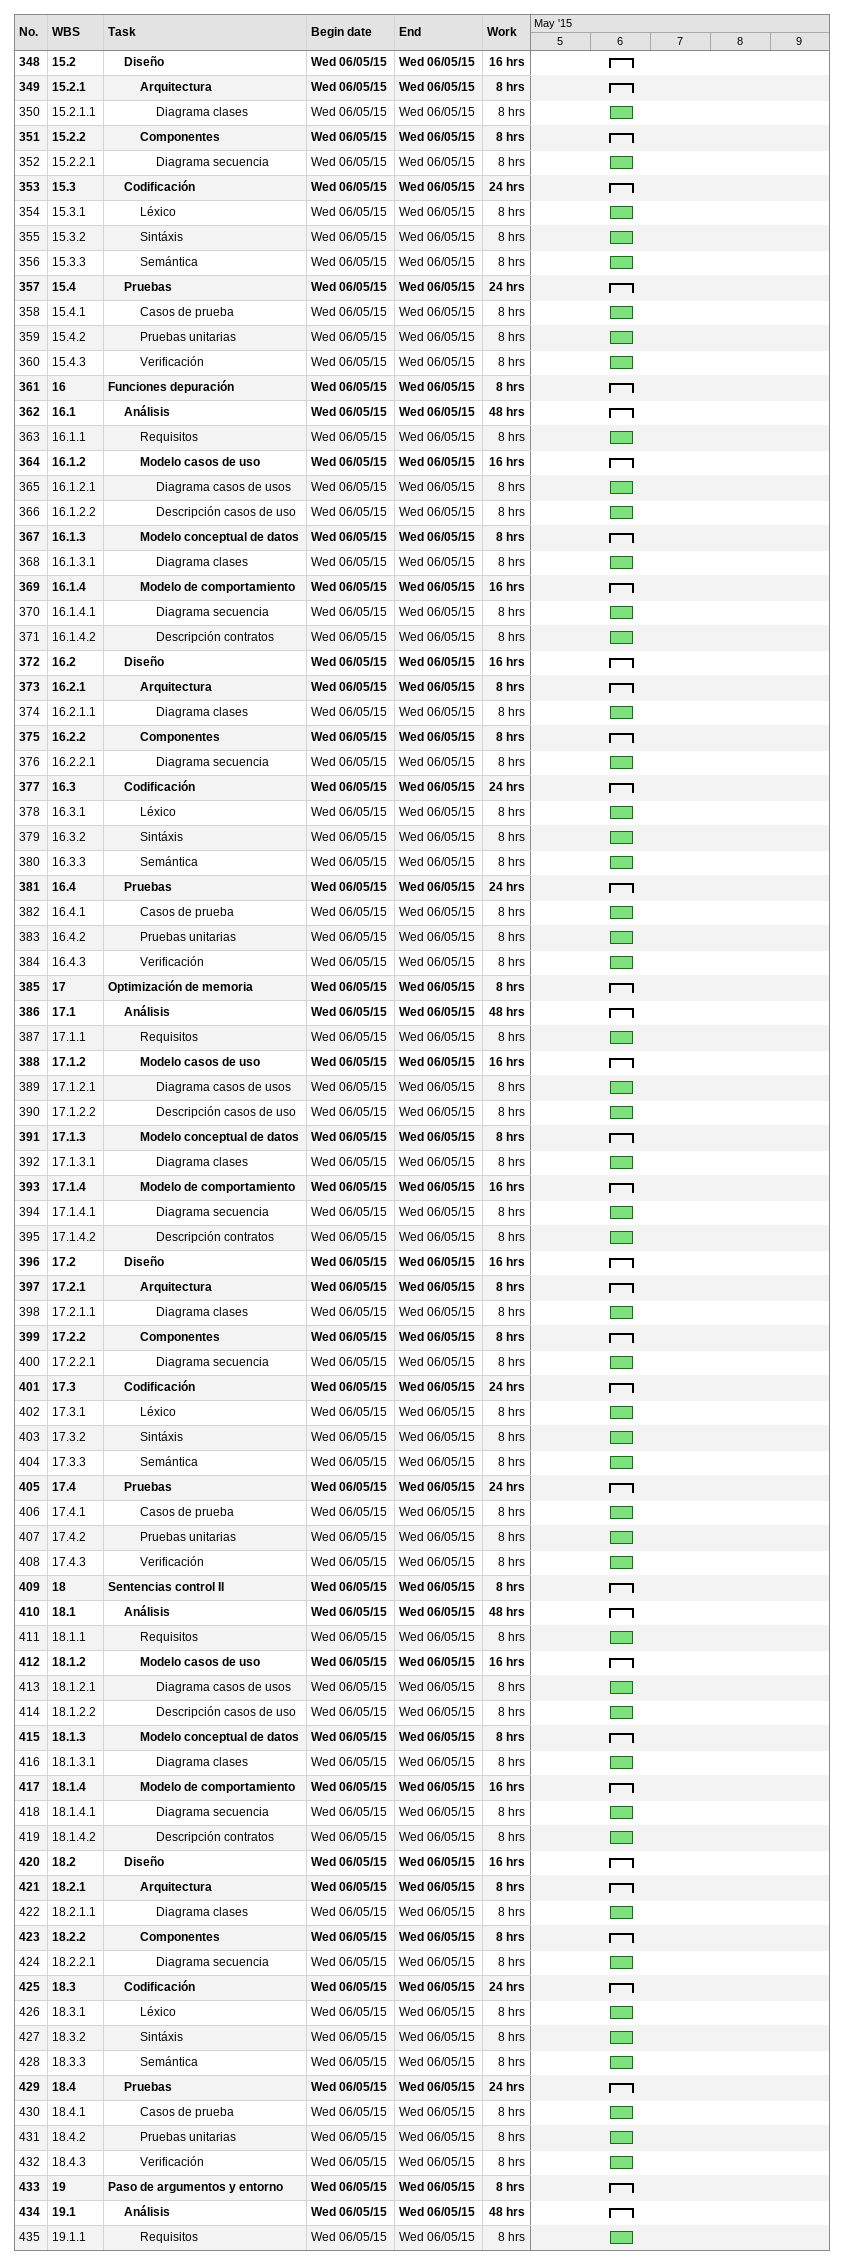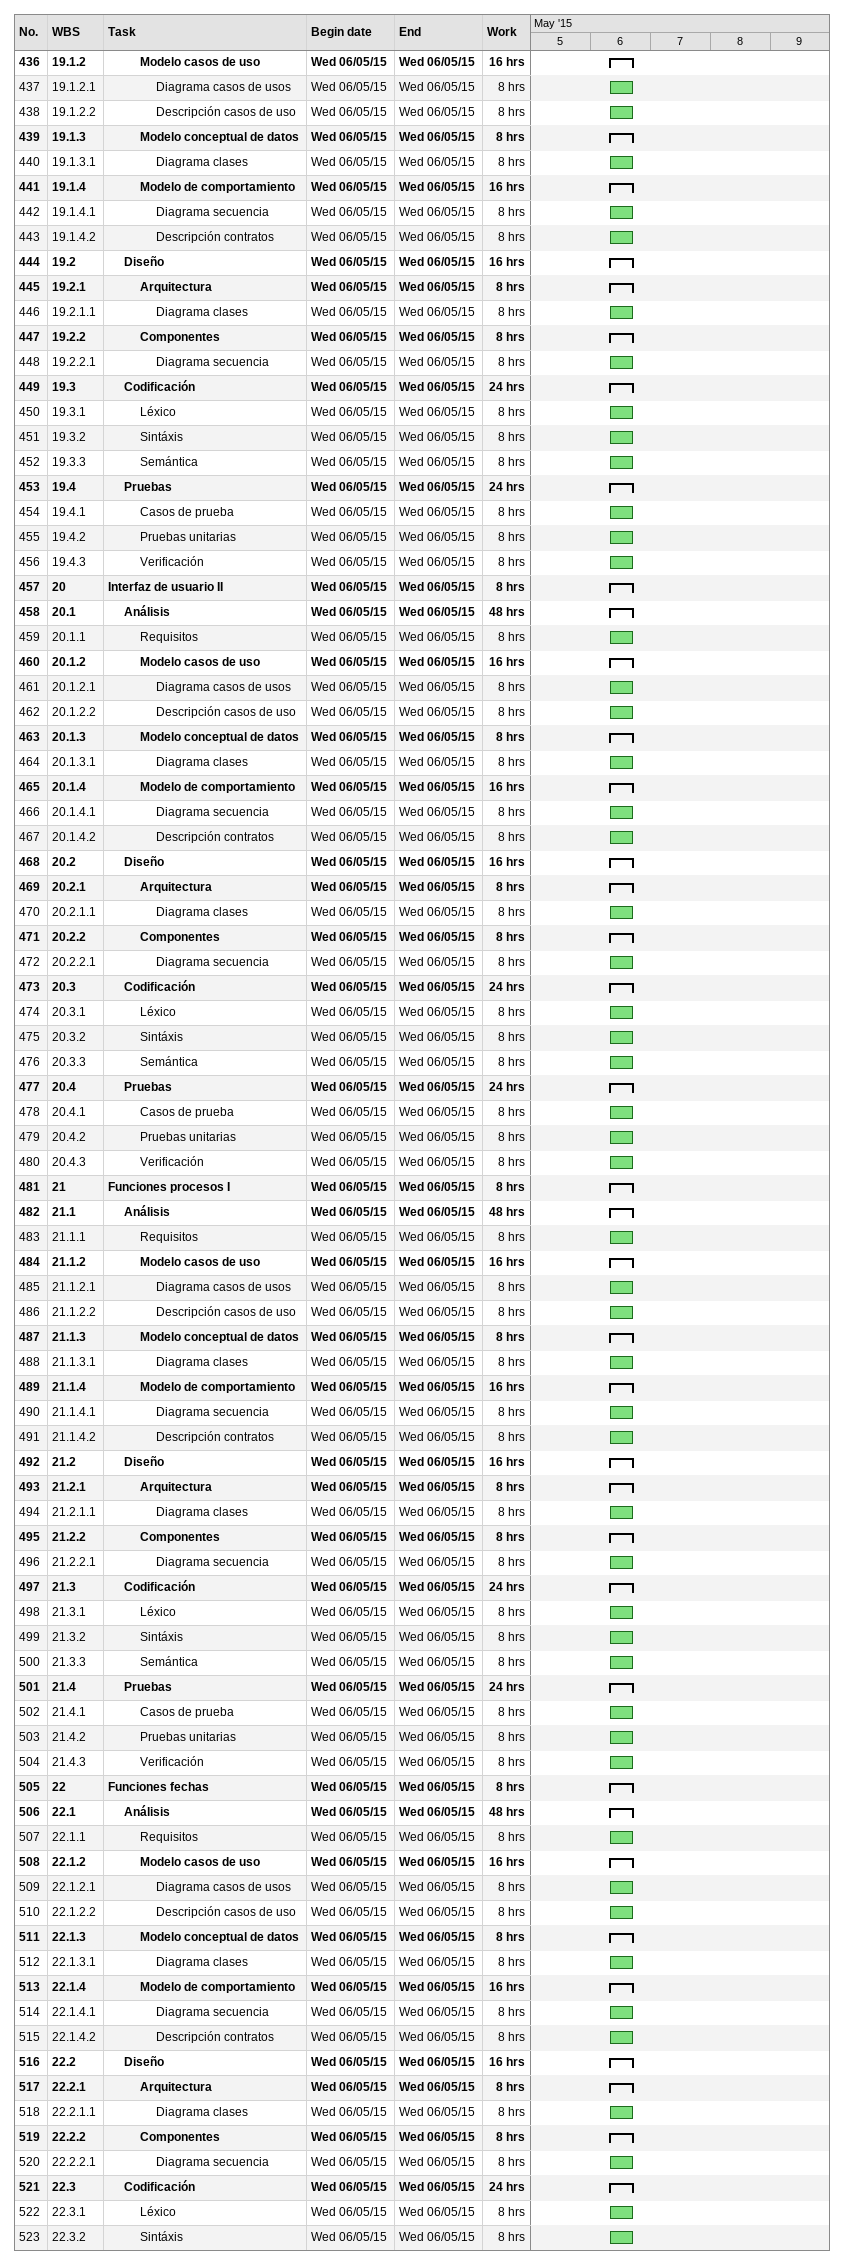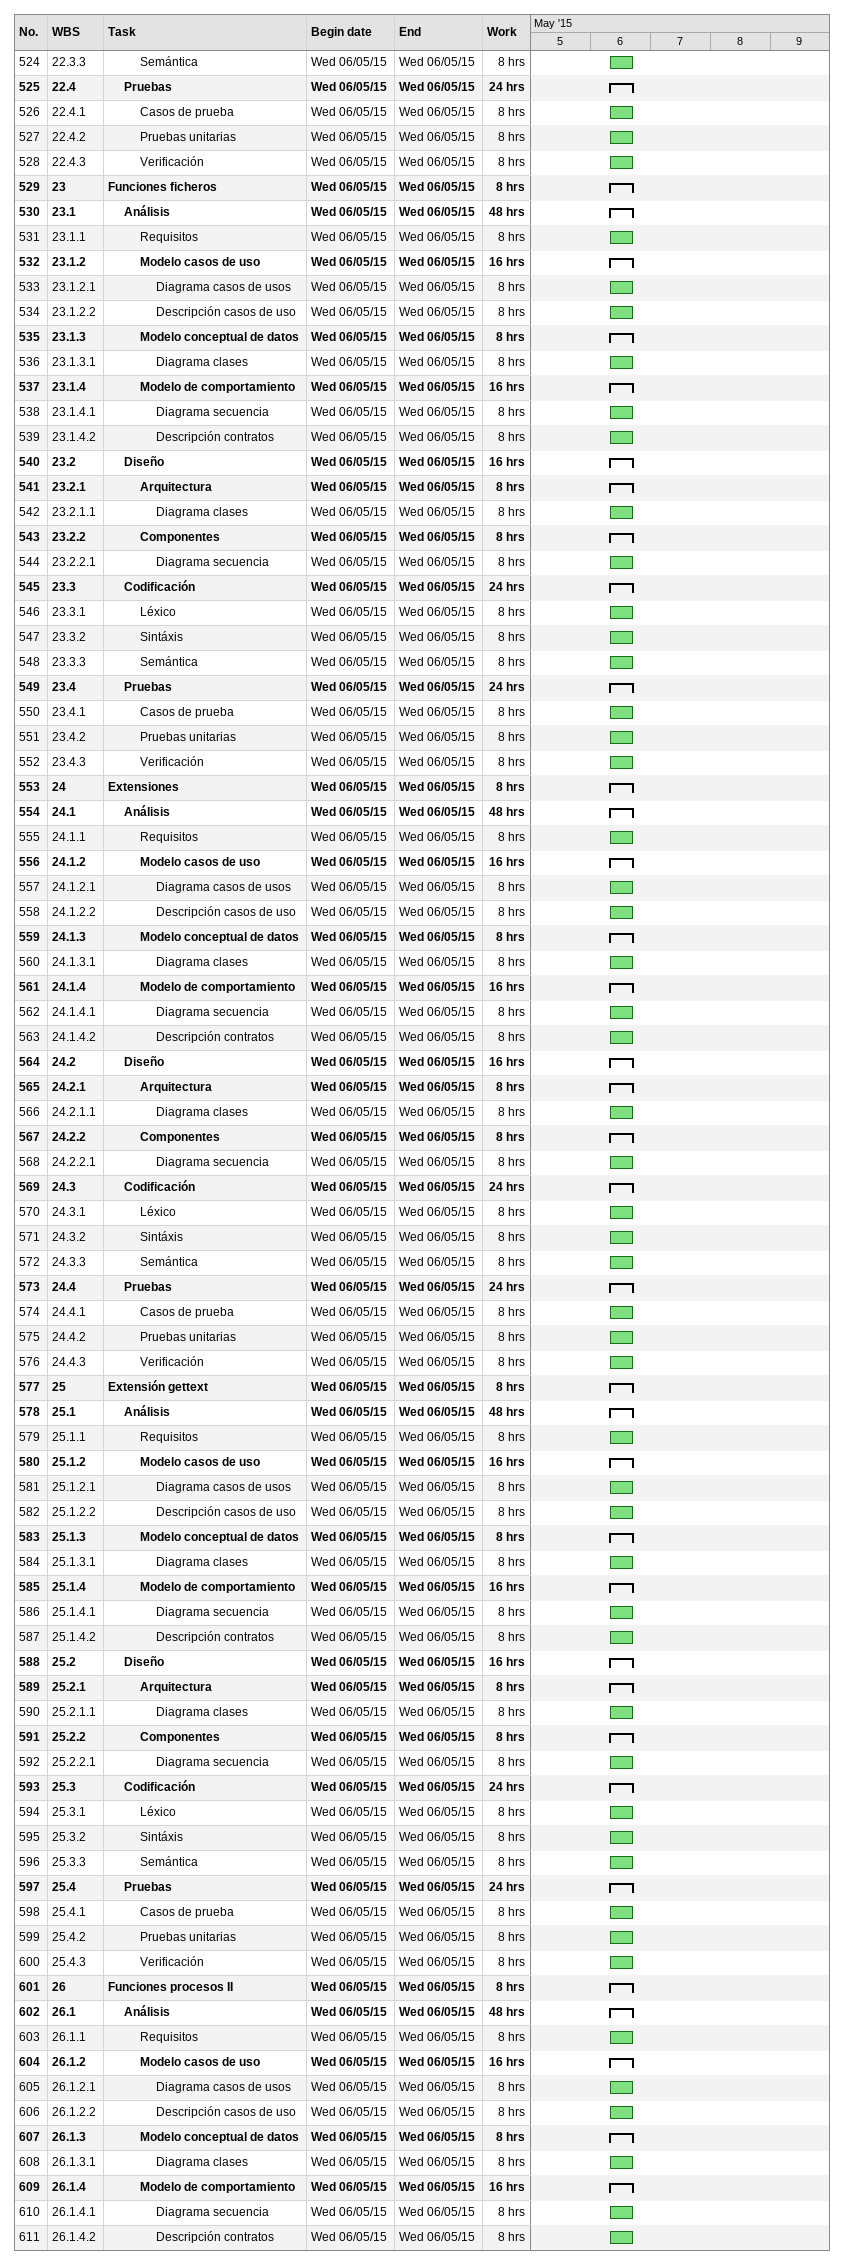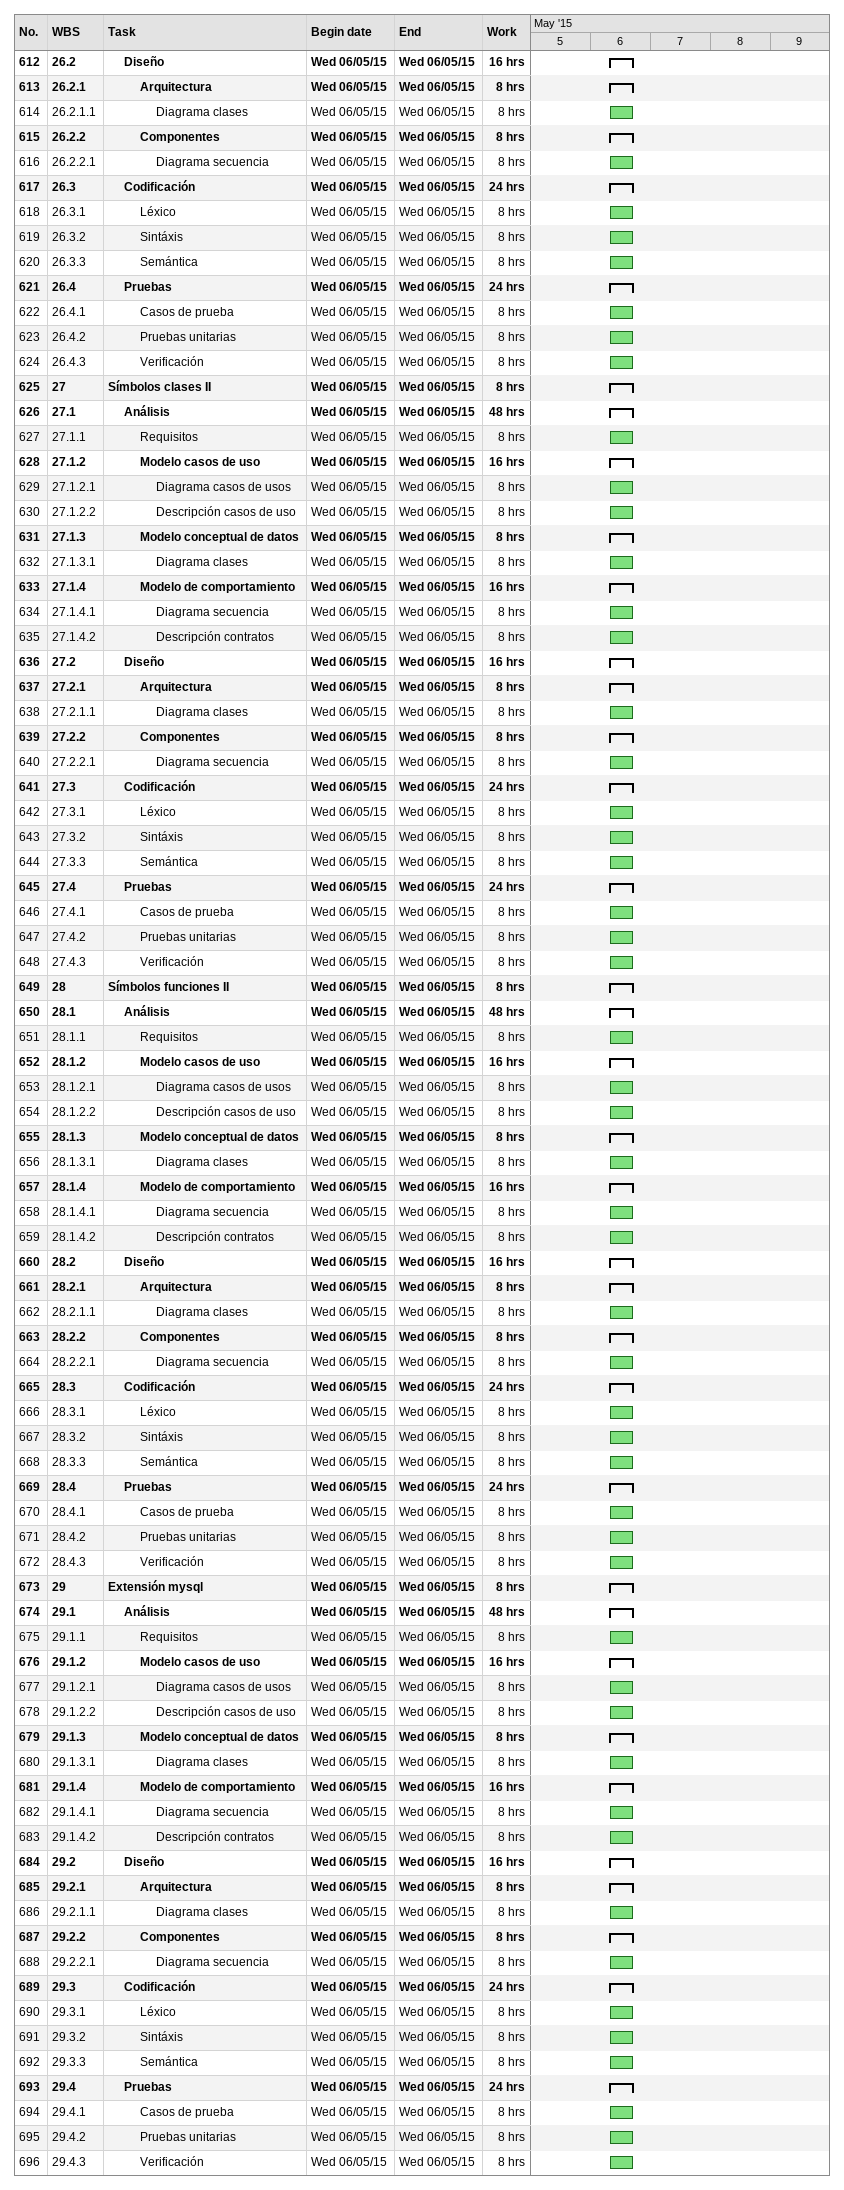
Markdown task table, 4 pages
| ID | WBS | Task | Start | Finish | Work (h) |
|---|---|---|---|---|---|
| 348 | 15.2 | **Diseño** | 2015-05-06 | 2015-05-06 | 16 |
| 349 | 15.2.1 | **Arquitectura** | 2015-05-06 | 2015-05-06 | 8 |
| 350 | 15.2.1.1 | Diagrama clases | 2015-05-06 | 2015-05-06 | 8 |
| 351 | 15.2.2 | **Componentes** | 2015-05-06 | 2015-05-06 | 8 |
| 352 | 15.2.2.1 | Diagrama secuencia | 2015-05-06 | 2015-05-06 | 8 |
| 353 | 15.3 | **Codificación** | 2015-05-06 | 2015-05-06 | 24 |
| 354 | 15.3.1 | Léxico | 2015-05-06 | 2015-05-06 | 8 |
| 355 | 15.3.2 | Sintáxis | 2015-05-06 | 2015-05-06 | 8 |
| 356 | 15.3.3 | Semántica | 2015-05-06 | 2015-05-06 | 8 |
| 357 | 15.4 | **Pruebas** | 2015-05-06 | 2015-05-06 | 24 |
| 358 | 15.4.1 | Casos de prueba | 2015-05-06 | 2015-05-06 | 8 |
| 359 | 15.4.2 | Pruebas unitarias | 2015-05-06 | 2015-05-06 | 8 |
| 360 | 15.4.3 | Verificación | 2015-05-06 | 2015-05-06 | 8 |
| 361 | 16 | **Funciones depuración** | 2015-05-06 | 2015-05-06 | 8 |
| 362 | 16.1 | **Análisis** | 2015-05-06 | 2015-05-06 | 48 |
| 363 | 16.1.1 | Requisitos | 2015-05-06 | 2015-05-06 | 8 |
| 364 | 16.1.2 | **Modelo casos de uso** | 2015-05-06 | 2015-05-06 | 16 |
| 365 | 16.1.2.1 | Diagrama casos de usos | 2015-05-06 | 2015-05-06 | 8 |
| 366 | 16.1.2.2 | Descripción casos de uso | 2015-05-06 | 2015-05-06 | 8 |
| 367 | 16.1.3 | **Modelo conceptual de datos** | 2015-05-06 | 2015-05-06 | 8 |
| 368 | 16.1.3.1 | Diagrama clases | 2015-05-06 | 2015-05-06 | 8 |
| 369 | 16.1.4 | **Modelo de comportamiento** | 2015-05-06 | 2015-05-06 | 16 |
| 370 | 16.1.4.1 | Diagrama secuencia | 2015-05-06 | 2015-05-06 | 8 |
| 371 | 16.1.4.2 | Descripción contratos | 2015-05-06 | 2015-05-06 | 8 |
| 372 | 16.2 | **Diseño** | 2015-05-06 | 2015-05-06 | 16 |
| 373 | 16.2.1 | **Arquitectura** | 2015-05-06 | 2015-05-06 | 8 |
| 374 | 16.2.1.1 | Diagrama clases | 2015-05-06 | 2015-05-06 | 8 |
| 375 | 16.2.2 | **Componentes** | 2015-05-06 | 2015-05-06 | 8 |
| 376 | 16.2.2.1 | Diagrama secuencia | 2015-05-06 | 2015-05-06 | 8 |
| 377 | 16.3 | **Codificación** | 2015-05-06 | 2015-05-06 | 24 |
| 378 | 16.3.1 | Léxico | 2015-05-06 | 2015-05-06 | 8 |
| 379 | 16.3.2 | Sintáxis | 2015-05-06 | 2015-05-06 | 8 |
| 380 | 16.3.3 | Semántica | 2015-05-06 | 2015-05-06 | 8 |
| 381 | 16.4 | **Pruebas** | 2015-05-06 | 2015-05-06 | 24 |
| 382 | 16.4.1 | Casos de prueba | 2015-05-06 | 2015-05-06 | 8 |
| 383 | 16.4.2 | Pruebas unitarias | 2015-05-06 | 2015-05-06 | 8 |
| 384 | 16.4.3 | Verificación | 2015-05-06 | 2015-05-06 | 8 |
| 385 | 17 | **Optimización de memoria** | 2015-05-06 | 2015-05-06 | 8 |
| 386 | 17.1 | **Análisis** | 2015-05-06 | 2015-05-06 | 48 |
| 387 | 17.1.1 | Requisitos | 2015-05-06 | 2015-05-06 | 8 |
| 388 | 17.1.2 | **Modelo casos de uso** | 2015-05-06 | 2015-05-06 | 16 |
| 389 | 17.1.2.1 | Diagrama casos de usos | 2015-05-06 | 2015-05-06 | 8 |
| 390 | 17.1.2.2 | Descripción casos de uso | 2015-05-06 | 2015-05-06 | 8 |
| 391 | 17.1.3 | **Modelo conceptual de datos** | 2015-05-06 | 2015-05-06 | 8 |
| 392 | 17.1.3.1 | Diagrama clases | 2015-05-06 | 2015-05-06 | 8 |
| 393 | 17.1.4 | **Modelo de comportamiento** | 2015-05-06 | 2015-05-06 | 16 |
| 394 | 17.1.4.1 | Diagrama secuencia | 2015-05-06 | 2015-05-06 | 8 |
| 395 | 17.1.4.2 | Descripción contratos | 2015-05-06 | 2015-05-06 | 8 |
| 396 | 17.2 | **Diseño** | 2015-05-06 | 2015-05-06 | 16 |
| 397 | 17.2.1 | **Arquitectura** | 2015-05-06 | 2015-05-06 | 8 |
| 398 | 17.2.1.1 | Diagrama clases | 2015-05-06 | 2015-05-06 | 8 |
| 399 | 17.2.2 | **Componentes** | 2015-05-06 | 2015-05-06 | 8 |
| 400 | 17.2.2.1 | Diagrama secuencia | 2015-05-06 | 2015-05-06 | 8 |
| 401 | 17.3 | **Codificación** | 2015-05-06 | 2015-05-06 | 24 |
| 402 | 17.3.1 | Léxico | 2015-05-06 | 2015-05-06 | 8 |
| 403 | 17.3.2 | Sintáxis | 2015-05-06 | 2015-05-06 | 8 |
| 404 | 17.3.3 | Semántica | 2015-05-06 | 2015-05-06 | 8 |
| 405 | 17.4 | **Pruebas** | 2015-05-06 | 2015-05-06 | 24 |
| 406 | 17.4.1 | Casos de prueba | 2015-05-06 | 2015-05-06 | 8 |
| 407 | 17.4.2 | Pruebas unitarias | 2015-05-06 | 2015-05-06 | 8 |
| 408 | 17.4.3 | Verificación | 2015-05-06 | 2015-05-06 | 8 |
| 409 | 18 | **Sentencias control II** | 2015-05-06 | 2015-05-06 | 8 |
| 410 | 18.1 | **Análisis** | 2015-05-06 | 2015-05-06 | 48 |
| 411 | 18.1.1 | Requisitos | 2015-05-06 | 2015-05-06 | 8 |
| 412 | 18.1.2 | **Modelo casos de uso** | 2015-05-06 | 2015-05-06 | 16 |
| 413 | 18.1.2.1 | Diagrama casos de usos | 2015-05-06 | 2015-05-06 | 8 |
| 414 | 18.1.2.2 | Descripción casos de uso | 2015-05-06 | 2015-05-06 | 8 |
| 415 | 18.1.3 | **Modelo conceptual de datos** | 2015-05-06 | 2015-05-06 | 8 |
| 416 | 18.1.3.1 | Diagrama clases | 2015-05-06 | 2015-05-06 | 8 |
| 417 | 18.1.4 | **Modelo de comportamiento** | 2015-05-06 | 2015-05-06 | 16 |
| 418 | 18.1.4.1 | Diagrama secuencia | 2015-05-06 | 2015-05-06 | 8 |
| 419 | 18.1.4.2 | Descripción contratos | 2015-05-06 | 2015-05-06 | 8 |
| 420 | 18.2 | **Diseño** | 2015-05-06 | 2015-05-06 | 16 |
| 421 | 18.2.1 | **Arquitectura** | 2015-05-06 | 2015-05-06 | 8 |
| 422 | 18.2.1.1 | Diagrama clases | 2015-05-06 | 2015-05-06 | 8 |
| 423 | 18.2.2 | **Componentes** | 2015-05-06 | 2015-05-06 | 8 |
| 424 | 18.2.2.1 | Diagrama secuencia | 2015-05-06 | 2015-05-06 | 8 |
| 425 | 18.3 | **Codificación** | 2015-05-06 | 2015-05-06 | 24 |
| 426 | 18.3.1 | Léxico | 2015-05-06 | 2015-05-06 | 8 |
| 427 | 18.3.2 | Sintáxis | 2015-05-06 | 2015-05-06 | 8 |
| 428 | 18.3.3 | Semántica | 2015-05-06 | 2015-05-06 | 8 |
| 429 | 18.4 | **Pruebas** | 2015-05-06 | 2015-05-06 | 24 |
| 430 | 18.4.1 | Casos de prueba | 2015-05-06 | 2015-05-06 | 8 |
| 431 | 18.4.2 | Pruebas unitarias | 2015-05-06 | 2015-05-06 | 8 |
| 432 | 18.4.3 | Verificación | 2015-05-06 | 2015-05-06 | 8 |
| 433 | 19 | **Paso de argumentos y entorno** | 2015-05-06 | 2015-05-06 | 8 |
| 434 | 19.1 | **Análisis** | 2015-05-06 | 2015-05-06 | 48 |
| 435 | 19.1.1 | Requisitos | 2015-05-06 | 2015-05-06 | 8 |
| 436 | 19.1.2 | **Modelo casos de uso** | 2015-05-06 | 2015-05-06 | 16 |
| 437 | 19.1.2.1 | Diagrama casos de usos | 2015-05-06 | 2015-05-06 | 8 |
| 438 | 19.1.2.2 | Descripción casos de uso | 2015-05-06 | 2015-05-06 | 8 |
| 439 | 19.1.3 | **Modelo conceptual de datos** | 2015-05-06 | 2015-05-06 | 8 |
| 440 | 19.1.3.1 | Diagrama clases | 2015-05-06 | 2015-05-06 | 8 |
| 441 | 19.1.4 | **Modelo de comportamiento** | 2015-05-06 | 2015-05-06 | 16 |
| 442 | 19.1.4.1 | Diagrama secuencia | 2015-05-06 | 2015-05-06 | 8 |
| 443 | 19.1.4.2 | Descripción contratos | 2015-05-06 | 2015-05-06 | 8 |
| 444 | 19.2 | **Diseño** | 2015-05-06 | 2015-05-06 | 16 |
| 445 | 19.2.1 | **Arquitectura** | 2015-05-06 | 2015-05-06 | 8 |
| 446 | 19.2.1.1 | Diagrama clases | 2015-05-06 | 2015-05-06 | 8 |
| 447 | 19.2.2 | **Componentes** | 2015-05-06 | 2015-05-06 | 8 |
| 448 | 19.2.2.1 | Diagrama secuencia | 2015-05-06 | 2015-05-06 | 8 |
| 449 | 19.3 | **Codificación** | 2015-05-06 | 2015-05-06 | 24 |
| 450 | 19.3.1 | Léxico | 2015-05-06 | 2015-05-06 | 8 |
| 451 | 19.3.2 | Sintáxis | 2015-05-06 | 2015-05-06 | 8 |
| 452 | 19.3.3 | Semántica | 2015-05-06 | 2015-05-06 | 8 |
| 453 | 19.4 | **Pruebas** | 2015-05-06 | 2015-05-06 | 24 |
| 454 | 19.4.1 | Casos de prueba | 2015-05-06 | 2015-05-06 | 8 |
| 455 | 19.4.2 | Pruebas unitarias | 2015-05-06 | 2015-05-06 | 8 |
| 456 | 19.4.3 | Verificación | 2015-05-06 | 2015-05-06 | 8 |
| 457 | 20 | **Interfaz de usuario II** | 2015-05-06 | 2015-05-06 | 8 |
| 458 | 20.1 | **Análisis** | 2015-05-06 | 2015-05-06 | 48 |
| 459 | 20.1.1 | Requisitos | 2015-05-06 | 2015-05-06 | 8 |
| 460 | 20.1.2 | **Modelo casos de uso** | 2015-05-06 | 2015-05-06 | 16 |
| 461 | 20.1.2.1 | Diagrama casos de usos | 2015-05-06 | 2015-05-06 | 8 |
| 462 | 20.1.2.2 | Descripción casos de uso | 2015-05-06 | 2015-05-06 | 8 |
| 463 | 20.1.3 | **Modelo conceptual de datos** | 2015-05-06 | 2015-05-06 | 8 |
| 464 | 20.1.3.1 | Diagrama clases | 2015-05-06 | 2015-05-06 | 8 |
| 465 | 20.1.4 | **Modelo de comportamiento** | 2015-05-06 | 2015-05-06 | 16 |
| 466 | 20.1.4.1 | Diagrama secuencia | 2015-05-06 | 2015-05-06 | 8 |
| 467 | 20.1.4.2 | Descripción contratos | 2015-05-06 | 2015-05-06 | 8 |
| 468 | 20.2 | **Diseño** | 2015-05-06 | 2015-05-06 | 16 |
| 469 | 20.2.1 | **Arquitectura** | 2015-05-06 | 2015-05-06 | 8 |
| 470 | 20.2.1.1 | Diagrama clases | 2015-05-06 | 2015-05-06 | 8 |
| 471 | 20.2.2 | **Componentes** | 2015-05-06 | 2015-05-06 | 8 |
| 472 | 20.2.2.1 | Diagrama secuencia | 2015-05-06 | 2015-05-06 | 8 |
| 473 | 20.3 | **Codificación** | 2015-05-06 | 2015-05-06 | 24 |
| 474 | 20.3.1 | Léxico | 2015-05-06 | 2015-05-06 | 8 |
| 475 | 20.3.2 | Sintáxis | 2015-05-06 | 2015-05-06 | 8 |
| 476 | 20.3.3 | Semántica | 2015-05-06 | 2015-05-06 | 8 |
| 477 | 20.4 | **Pruebas** | 2015-05-06 | 2015-05-06 | 24 |
| 478 | 20.4.1 | Casos de prueba | 2015-05-06 | 2015-05-06 | 8 |
| 479 | 20.4.2 | Pruebas unitarias | 2015-05-06 | 2015-05-06 | 8 |
| 480 | 20.4.3 | Verificación | 2015-05-06 | 2015-05-06 | 8 |
| 481 | 21 | **Funciones procesos I** | 2015-05-06 | 2015-05-06 | 8 |
| 482 | 21.1 | **Análisis** | 2015-05-06 | 2015-05-06 | 48 |
| 483 | 21.1.1 | Requisitos | 2015-05-06 | 2015-05-06 | 8 |
| 484 | 21.1.2 | **Modelo casos de uso** | 2015-05-06 | 2015-05-06 | 16 |
| 485 | 21.1.2.1 | Diagrama casos de usos | 2015-05-06 | 2015-05-06 | 8 |
| 486 | 21.1.2.2 | Descripción casos de uso | 2015-05-06 | 2015-05-06 | 8 |
| 487 | 21.1.3 | **Modelo conceptual de datos** | 2015-05-06 | 2015-05-06 | 8 |
| 488 | 21.1.3.1 | Diagrama clases | 2015-05-06 | 2015-05-06 | 8 |
| 489 | 21.1.4 | **Modelo de comportamiento** | 2015-05-06 | 2015-05-06 | 16 |
| 490 | 21.1.4.1 | Diagrama secuencia | 2015-05-06 | 2015-05-06 | 8 |
| 491 | 21.1.4.2 | Descripción contratos | 2015-05-06 | 2015-05-06 | 8 |
| 492 | 21.2 | **Diseño** | 2015-05-06 | 2015-05-06 | 16 |
| 493 | 21.2.1 | **Arquitectura** | 2015-05-06 | 2015-05-06 | 8 |
| 494 | 21.2.1.1 | Diagrama clases | 2015-05-06 | 2015-05-06 | 8 |
| 495 | 21.2.2 | **Componentes** | 2015-05-06 | 2015-05-06 | 8 |
| 496 | 21.2.2.1 | Diagrama secuencia | 2015-05-06 | 2015-05-06 | 8 |
| 497 | 21.3 | **Codificación** | 2015-05-06 | 2015-05-06 | 24 |
| 498 | 21.3.1 | Léxico | 2015-05-06 | 2015-05-06 | 8 |
| 499 | 21.3.2 | Sintáxis | 2015-05-06 | 2015-05-06 | 8 |
| 500 | 21.3.3 | Semántica | 2015-05-06 | 2015-05-06 | 8 |
| 501 | 21.4 | **Pruebas** | 2015-05-06 | 2015-05-06 | 24 |
| 502 | 21.4.1 | Casos de prueba | 2015-05-06 | 2015-05-06 | 8 |
| 503 | 21.4.2 | Pruebas unitarias | 2015-05-06 | 2015-05-06 | 8 |
| 504 | 21.4.3 | Verificación | 2015-05-06 | 2015-05-06 | 8 |
| 505 | 22 | **Funciones fechas** | 2015-05-06 | 2015-05-06 | 8 |
| 506 | 22.1 | **Análisis** | 2015-05-06 | 2015-05-06 | 48 |
| 507 | 22.1.1 | Requisitos | 2015-05-06 | 2015-05-06 | 8 |
| 508 | 22.1.2 | **Modelo casos de uso** | 2015-05-06 | 2015-05-06 | 16 |
| 509 | 22.1.2.1 | Diagrama casos de usos | 2015-05-06 | 2015-05-06 | 8 |
| 510 | 22.1.2.2 | Descripción casos de uso | 2015-05-06 | 2015-05-06 | 8 |
| 511 | 22.1.3 | **Modelo conceptual de datos** | 2015-05-06 | 2015-05-06 | 8 |
| 512 | 22.1.3.1 | Diagrama clases | 2015-05-06 | 2015-05-06 | 8 |
| 513 | 22.1.4 | **Modelo de comportamiento** | 2015-05-06 | 2015-05-06 | 16 |
| 514 | 22.1.4.1 | Diagrama secuencia | 2015-05-06 | 2015-05-06 | 8 |
| 515 | 22.1.4.2 | Descripción contratos | 2015-05-06 | 2015-05-06 | 8 |
| 516 | 22.2 | **Diseño** | 2015-05-06 | 2015-05-06 | 16 |
| 517 | 22.2.1 | **Arquitectura** | 2015-05-06 | 2015-05-06 | 8 |
| 518 | 22.2.1.1 | Diagrama clases | 2015-05-06 | 2015-05-06 | 8 |
| 519 | 22.2.2 | **Componentes** | 2015-05-06 | 2015-05-06 | 8 |
| 520 | 22.2.2.1 | Diagrama secuencia | 2015-05-06 | 2015-05-06 | 8 |
| 521 | 22.3 | **Codificación** | 2015-05-06 | 2015-05-06 | 24 |
| 522 | 22.3.1 | Léxico | 2015-05-06 | 2015-05-06 | 8 |
| 523 | 22.3.2 | Sintáxis | 2015-05-06 | 2015-05-06 | 8 |
| 524 | 22.3.3 | Semántica | 2015-05-06 | 2015-05-06 | 8 |
| 525 | 22.4 | **Pruebas** | 2015-05-06 | 2015-05-06 | 24 |
| 526 | 22.4.1 | Casos de prueba | 2015-05-06 | 2015-05-06 | 8 |
| 527 | 22.4.2 | Pruebas unitarias | 2015-05-06 | 2015-05-06 | 8 |
| 528 | 22.4.3 | Verificación | 2015-05-06 | 2015-05-06 | 8 |
| 529 | 23 | **Funciones ficheros** | 2015-05-06 | 2015-05-06 | 8 |
| 530 | 23.1 | **Análisis** | 2015-05-06 | 2015-05-06 | 48 |
| 531 | 23.1.1 | Requisitos | 2015-05-06 | 2015-05-06 | 8 |
| 532 | 23.1.2 | **Modelo casos de uso** | 2015-05-06 | 2015-05-06 | 16 |
| 533 | 23.1.2.1 | Diagrama casos de usos | 2015-05-06 | 2015-05-06 | 8 |
| 534 | 23.1.2.2 | Descripción casos de uso | 2015-05-06 | 2015-05-06 | 8 |
| 535 | 23.1.3 | **Modelo conceptual de datos** | 2015-05-06 | 2015-05-06 | 8 |
| 536 | 23.1.3.1 | Diagrama clases | 2015-05-06 | 2015-05-06 | 8 |
| 537 | 23.1.4 | **Modelo de comportamiento** | 2015-05-06 | 2015-05-06 | 16 |
| 538 | 23.1.4.1 | Diagrama secuencia | 2015-05-06 | 2015-05-06 | 8 |
| 539 | 23.1.4.2 | Descripción contratos | 2015-05-06 | 2015-05-06 | 8 |
| 540 | 23.2 | **Diseño** | 2015-05-06 | 2015-05-06 | 16 |
| 541 | 23.2.1 | **Arquitectura** | 2015-05-06 | 2015-05-06 | 8 |
| 542 | 23.2.1.1 | Diagrama clases | 2015-05-06 | 2015-05-06 | 8 |
| 543 | 23.2.2 | **Componentes** | 2015-05-06 | 2015-05-06 | 8 |
| 544 | 23.2.2.1 | Diagrama secuencia | 2015-05-06 | 2015-05-06 | 8 |
| 545 | 23.3 | **Codificación** | 2015-05-06 | 2015-05-06 | 24 |
| 546 | 23.3.1 | Léxico | 2015-05-06 | 2015-05-06 | 8 |
| 547 | 23.3.2 | Sintáxis | 2015-05-06 | 2015-05-06 | 8 |
| 548 | 23.3.3 | Semántica | 2015-05-06 | 2015-05-06 | 8 |
| 549 | 23.4 | **Pruebas** | 2015-05-06 | 2015-05-06 | 24 |
| 550 | 23.4.1 | Casos de prueba | 2015-05-06 | 2015-05-06 | 8 |
| 551 | 23.4.2 | Pruebas unitarias | 2015-05-06 | 2015-05-06 | 8 |
| 552 | 23.4.3 | Verificación | 2015-05-06 | 2015-05-06 | 8 |
| 553 | 24 | **Extensiones** | 2015-05-06 | 2015-05-06 | 8 |
| 554 | 24.1 | **Análisis** | 2015-05-06 | 2015-05-06 | 48 |
| 555 | 24.1.1 | Requisitos | 2015-05-06 | 2015-05-06 | 8 |
| 556 | 24.1.2 | **Modelo casos de uso** | 2015-05-06 | 2015-05-06 | 16 |
| 557 | 24.1.2.1 | Diagrama casos de usos | 2015-05-06 | 2015-05-06 | 8 |
| 558 | 24.1.2.2 | Descripción casos de uso | 2015-05-06 | 2015-05-06 | 8 |
| 559 | 24.1.3 | **Modelo conceptual de datos** | 2015-05-06 | 2015-05-06 | 8 |
| 560 | 24.1.3.1 | Diagrama clases | 2015-05-06 | 2015-05-06 | 8 |
| 561 | 24.1.4 | **Modelo de comportamiento** | 2015-05-06 | 2015-05-06 | 16 |
| 562 | 24.1.4.1 | Diagrama secuencia | 2015-05-06 | 2015-05-06 | 8 |
| 563 | 24.1.4.2 | Descripción contratos | 2015-05-06 | 2015-05-06 | 8 |
| 564 | 24.2 | **Diseño** | 2015-05-06 | 2015-05-06 | 16 |
| 565 | 24.2.1 | **Arquitectura** | 2015-05-06 | 2015-05-06 | 8 |
| 566 | 24.2.1.1 | Diagrama clases | 2015-05-06 | 2015-05-06 | 8 |
| 567 | 24.2.2 | **Componentes** | 2015-05-06 | 2015-05-06 | 8 |
| 568 | 24.2.2.1 | Diagrama secuencia | 2015-05-06 | 2015-05-06 | 8 |
| 569 | 24.3 | **Codificación** | 2015-05-06 | 2015-05-06 | 24 |
| 570 | 24.3.1 | Léxico | 2015-05-06 | 2015-05-06 | 8 |
| 571 | 24.3.2 | Sintáxis | 2015-05-06 | 2015-05-06 | 8 |
| 572 | 24.3.3 | Semántica | 2015-05-06 | 2015-05-06 | 8 |
| 573 | 24.4 | **Pruebas** | 2015-05-06 | 2015-05-06 | 24 |
| 574 | 24.4.1 | Casos de prueba | 2015-05-06 | 2015-05-06 | 8 |
| 575 | 24.4.2 | Pruebas unitarias | 2015-05-06 | 2015-05-06 | 8 |
| 576 | 24.4.3 | Verificación | 2015-05-06 | 2015-05-06 | 8 |
| 577 | 25 | **Extensión gettext** | 2015-05-06 | 2015-05-06 | 8 |
| 578 | 25.1 | **Análisis** | 2015-05-06 | 2015-05-06 | 48 |
| 579 | 25.1.1 | Requisitos | 2015-05-06 | 2015-05-06 | 8 |
| 580 | 25.1.2 | **Modelo casos de uso** | 2015-05-06 | 2015-05-06 | 16 |
| 581 | 25.1.2.1 | Diagrama casos de usos | 2015-05-06 | 2015-05-06 | 8 |
| 582 | 25.1.2.2 | Descripción casos de uso | 2015-05-06 | 2015-05-06 | 8 |
| 583 | 25.1.3 | **Modelo conceptual de datos** | 2015-05-06 | 2015-05-06 | 8 |
| 584 | 25.1.3.1 | Diagrama clases | 2015-05-06 | 2015-05-06 | 8 |
| 585 | 25.1.4 | **Modelo de comportamiento** | 2015-05-06 | 2015-05-06 | 16 |
| 586 | 25.1.4.1 | Diagrama secuencia | 2015-05-06 | 2015-05-06 | 8 |
| 587 | 25.1.4.2 | Descripción contratos | 2015-05-06 | 2015-05-06 | 8 |
| 588 | 25.2 | **Diseño** | 2015-05-06 | 2015-05-06 | 16 |
| 589 | 25.2.1 | **Arquitectura** | 2015-05-06 | 2015-05-06 | 8 |
| 590 | 25.2.1.1 | Diagrama clases | 2015-05-06 | 2015-05-06 | 8 |
| 591 | 25.2.2 | **Componentes** | 2015-05-06 | 2015-05-06 | 8 |
| 592 | 25.2.2.1 | Diagrama secuencia | 2015-05-06 | 2015-05-06 | 8 |
| 593 | 25.3 | **Codificación** | 2015-05-06 | 2015-05-06 | 24 |
| 594 | 25.3.1 | Léxico | 2015-05-06 | 2015-05-06 | 8 |
| 595 | 25.3.2 | Sintáxis | 2015-05-06 | 2015-05-06 | 8 |
| 596 | 25.3.3 | Semántica | 2015-05-06 | 2015-05-06 | 8 |
| 597 | 25.4 | **Pruebas** | 2015-05-06 | 2015-05-06 | 24 |
| 598 | 25.4.1 | Casos de prueba | 2015-05-06 | 2015-05-06 | 8 |
| 599 | 25.4.2 | Pruebas unitarias | 2015-05-06 | 2015-05-06 | 8 |
| 600 | 25.4.3 | Verificación | 2015-05-06 | 2015-05-06 | 8 |
| 601 | 26 | **Funciones procesos II** | 2015-05-06 | 2015-05-06 | 8 |
| 602 | 26.1 | **Análisis** | 2015-05-06 | 2015-05-06 | 48 |
| 603 | 26.1.1 | Requisitos | 2015-05-06 | 2015-05-06 | 8 |
| 604 | 26.1.2 | **Modelo casos de uso** | 2015-05-06 | 2015-05-06 | 16 |
| 605 | 26.1.2.1 | Diagrama casos de usos | 2015-05-06 | 2015-05-06 | 8 |
| 606 | 26.1.2.2 | Descripción casos de uso | 2015-05-06 | 2015-05-06 | 8 |
| 607 | 26.1.3 | **Modelo conceptual de datos** | 2015-05-06 | 2015-05-06 | 8 |
| 608 | 26.1.3.1 | Diagrama clases | 2015-05-06 | 2015-05-06 | 8 |
| 609 | 26.1.4 | **Modelo de comportamiento** | 2015-05-06 | 2015-05-06 | 16 |
| 610 | 26.1.4.1 | Diagrama secuencia | 2015-05-06 | 2015-05-06 | 8 |
| 611 | 26.1.4.2 | Descripción contratos | 2015-05-06 | 2015-05-06 | 8 |
| 612 | 26.2 | **Diseño** | 2015-05-06 | 2015-05-06 | 16 |
| 613 | 26.2.1 | **Arquitectura** | 2015-05-06 | 2015-05-06 | 8 |
| 614 | 26.2.1.1 | Diagrama clases | 2015-05-06 | 2015-05-06 | 8 |
| 615 | 26.2.2 | **Componentes** | 2015-05-06 | 2015-05-06 | 8 |
| 616 | 26.2.2.1 | Diagrama secuencia | 2015-05-06 | 2015-05-06 | 8 |
| 617 | 26.3 | **Codificación** | 2015-05-06 | 2015-05-06 | 24 |
| 618 | 26.3.1 | Léxico | 2015-05-06 | 2015-05-06 | 8 |
| 619 | 26.3.2 | Sintáxis | 2015-05-06 | 2015-05-06 | 8 |
| 620 | 26.3.3 | Semántica | 2015-05-06 | 2015-05-06 | 8 |
| 621 | 26.4 | **Pruebas** | 2015-05-06 | 2015-05-06 | 24 |
| 622 | 26.4.1 | Casos de prueba | 2015-05-06 | 2015-05-06 | 8 |
| 623 | 26.4.2 | Pruebas unitarias | 2015-05-06 | 2015-05-06 | 8 |
| 624 | 26.4.3 | Verificación | 2015-05-06 | 2015-05-06 | 8 |
| 625 | 27 | **Símbolos clases II** | 2015-05-06 | 2015-05-06 | 8 |
| 626 | 27.1 | **Análisis** | 2015-05-06 | 2015-05-06 | 48 |
| 627 | 27.1.1 | Requisitos | 2015-05-06 | 2015-05-06 | 8 |
| 628 | 27.1.2 | **Modelo casos de uso** | 2015-05-06 | 2015-05-06 | 16 |
| 629 | 27.1.2.1 | Diagrama casos de usos | 2015-05-06 | 2015-05-06 | 8 |
| 630 | 27.1.2.2 | Descripción casos de uso | 2015-05-06 | 2015-05-06 | 8 |
| 631 | 27.1.3 | **Modelo conceptual de datos** | 2015-05-06 | 2015-05-06 | 8 |
| 632 | 27.1.3.1 | Diagrama clases | 2015-05-06 | 2015-05-06 | 8 |
| 633 | 27.1.4 | **Modelo de comportamiento** | 2015-05-06 | 2015-05-06 | 16 |
| 634 | 27.1.4.1 | Diagrama secuencia | 2015-05-06 | 2015-05-06 | 8 |
| 635 | 27.1.4.2 | Descripción contratos | 2015-05-06 | 2015-05-06 | 8 |
| 636 | 27.2 | **Diseño** | 2015-05-06 | 2015-05-06 | 16 |
| 637 | 27.2.1 | **Arquitectura** | 2015-05-06 | 2015-05-06 | 8 |
| 638 | 27.2.1.1 | Diagrama clases | 2015-05-06 | 2015-05-06 | 8 |
| 639 | 27.2.2 | **Componentes** | 2015-05-06 | 2015-05-06 | 8 |
| 640 | 27.2.2.1 | Diagrama secuencia | 2015-05-06 | 2015-05-06 | 8 |
| 641 | 27.3 | **Codificación** | 2015-05-06 | 2015-05-06 | 24 |
| 642 | 27.3.1 | Léxico | 2015-05-06 | 2015-05-06 | 8 |
| 643 | 27.3.2 | Sintáxis | 2015-05-06 | 2015-05-06 | 8 |
| 644 | 27.3.3 | Semántica | 2015-05-06 | 2015-05-06 | 8 |
| 645 | 27.4 | **Pruebas** | 2015-05-06 | 2015-05-06 | 24 |
| 646 | 27.4.1 | Casos de prueba | 2015-05-06 | 2015-05-06 | 8 |
| 647 | 27.4.2 | Pruebas unitarias | 2015-05-06 | 2015-05-06 | 8 |
| 648 | 27.4.3 | Verificación | 2015-05-06 | 2015-05-06 | 8 |
| 649 | 28 | **Símbolos funciones II** | 2015-05-06 | 2015-05-06 | 8 |
| 650 | 28.1 | **Análisis** | 2015-05-06 | 2015-05-06 | 48 |
| 651 | 28.1.1 | Requisitos | 2015-05-06 | 2015-05-06 | 8 |
| 652 | 28.1.2 | **Modelo casos de uso** | 2015-05-06 | 2015-05-06 | 16 |
| 653 | 28.1.2.1 | Diagrama casos de usos | 2015-05-06 | 2015-05-06 | 8 |
| 654 | 28.1.2.2 | Descripción casos de uso | 2015-05-06 | 2015-05-06 | 8 |
| 655 | 28.1.3 | **Modelo conceptual de datos** | 2015-05-06 | 2015-05-06 | 8 |
| 656 | 28.1.3.1 | Diagrama clases | 2015-05-06 | 2015-05-06 | 8 |
| 657 | 28.1.4 | **Modelo de comportamiento** | 2015-05-06 | 2015-05-06 | 16 |
| 658 | 28.1.4.1 | Diagrama secuencia | 2015-05-06 | 2015-05-06 | 8 |
| 659 | 28.1.4.2 | Descripción contratos | 2015-05-06 | 2015-05-06 | 8 |
| 660 | 28.2 | **Diseño** | 2015-05-06 | 2015-05-06 | 16 |
| 661 | 28.2.1 | **Arquitectura** | 2015-05-06 | 2015-05-06 | 8 |
| 662 | 28.2.1.1 | Diagrama clases | 2015-05-06 | 2015-05-06 | 8 |
| 663 | 28.2.2 | **Componentes** | 2015-05-06 | 2015-05-06 | 8 |
| 664 | 28.2.2.1 | Diagrama secuencia | 2015-05-06 | 2015-05-06 | 8 |
| 665 | 28.3 | **Codificación** | 2015-05-06 | 2015-05-06 | 24 |
| 666 | 28.3.1 | Léxico | 2015-05-06 | 2015-05-06 | 8 |
| 667 | 28.3.2 | Sintáxis | 2015-05-06 | 2015-05-06 | 8 |
| 668 | 28.3.3 | Semántica | 2015-05-06 | 2015-05-06 | 8 |
| 669 | 28.4 | **Pruebas** | 2015-05-06 | 2015-05-06 | 24 |
| 670 | 28.4.1 | Casos de prueba | 2015-05-06 | 2015-05-06 | 8 |
| 671 | 28.4.2 | Pruebas unitarias | 2015-05-06 | 2015-05-06 | 8 |
| 672 | 28.4.3 | Verificación | 2015-05-06 | 2015-05-06 | 8 |
| 673 | 29 | **Extensión mysql** | 2015-05-06 | 2015-05-06 | 8 |
| 674 | 29.1 | **Análisis** | 2015-05-06 | 2015-05-06 | 48 |
| 675 | 29.1.1 | Requisitos | 2015-05-06 | 2015-05-06 | 8 |
| 676 | 29.1.2 | **Modelo casos de uso** | 2015-05-06 | 2015-05-06 | 16 |
| 677 | 29.1.2.1 | Diagrama casos de usos | 2015-05-06 | 2015-05-06 | 8 |
| 678 | 29.1.2.2 | Descripción casos de uso | 2015-05-06 | 2015-05-06 | 8 |
| 679 | 29.1.3 | **Modelo conceptual de datos** | 2015-05-06 | 2015-05-06 | 8 |
| 680 | 29.1.3.1 | Diagrama clases | 2015-05-06 | 2015-05-06 | 8 |
| 681 | 29.1.4 | **Modelo de comportamiento** | 2015-05-06 | 2015-05-06 | 16 |
| 682 | 29.1.4.1 | Diagrama secuencia | 2015-05-06 | 2015-05-06 | 8 |
| 683 | 29.1.4.2 | Descripción contratos | 2015-05-06 | 2015-05-06 | 8 |
| 684 | 29.2 | **Diseño** | 2015-05-06 | 2015-05-06 | 16 |
| 685 | 29.2.1 | **Arquitectura** | 2015-05-06 | 2015-05-06 | 8 |
| 686 | 29.2.1.1 | Diagrama clases | 2015-05-06 | 2015-05-06 | 8 |
| 687 | 29.2.2 | **Componentes** | 2015-05-06 | 2015-05-06 | 8 |
| 688 | 29.2.2.1 | Diagrama secuencia | 2015-05-06 | 2015-05-06 | 8 |
| 689 | 29.3 | **Codificación** | 2015-05-06 | 2015-05-06 | 24 |
| 690 | 29.3.1 | Léxico | 2015-05-06 | 2015-05-06 | 8 |
| 691 | 29.3.2 | Sintáxis | 2015-05-06 | 2015-05-06 | 8 |
| 692 | 29.3.3 | Semántica | 2015-05-06 | 2015-05-06 | 8 |
| 693 | 29.4 | **Pruebas** | 2015-05-06 | 2015-05-06 | 24 |
| 694 | 29.4.1 | Casos de prueba | 2015-05-06 | 2015-05-06 | 8 |
| 695 | 29.4.2 | Pruebas unitarias | 2015-05-06 | 2015-05-06 | 8 |
| 696 | 29.4.3 | Verificación | 2015-05-06 | 2015-05-06 | 8 |
